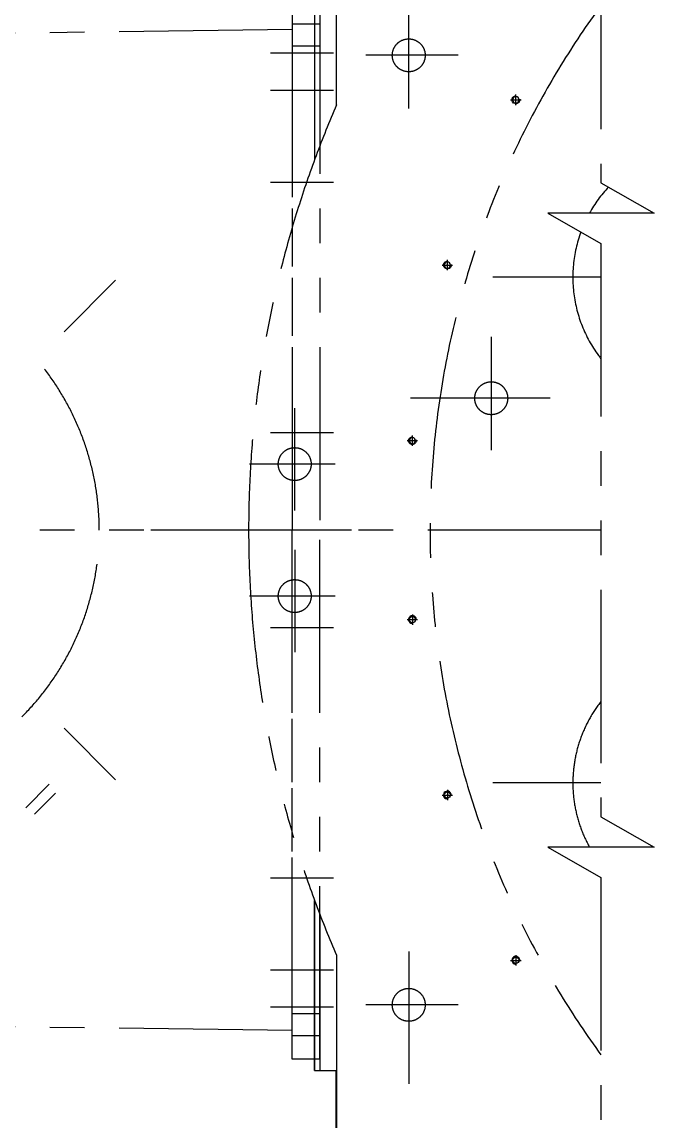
# Model space of a CAD drawing. Header units: millimetres. Extents: x 0 to 23760, y 0 to 16800.
# Drawn here: x 10873 to 12333, y 3840 to 6379 of the extents above; entities that cross this region are included whole.
import ezdxf

# ---------------------------------------------------------------- set-up
doc = ezdxf.new("R2010")
doc.units = ezdxf.units.MM
doc.header["$LTSCALE"] = 400
doc.linetypes.add('G', pattern=[2, 1.25, -0.25, 0.25, -0.25])
doc.linetypes.add('K', pattern=[2.5, 1.25, -0.25, 0.25, -0.25, 0.25, -0.25])
for name, color, linetype in [('01', 7, 'Continuous'), ('02', 1, 'Continuous'), ('05', 4, 'G'), ('07', 6, 'K')]:
    doc.layers.add(name, color=color, linetype=linetype)

# ---------------------------------------------------------------- blocks, each defined once
blk = doc.blocks.new('*U1', base_point=(13144.9, -5432.9))
at = {"layer": '01'}
blk.add_circle((13144.9, -5432.9), 7.2, dxfattribs=at)
at = {"layer": '02'}
blk.add_arc((13144.9, -5432.9), 9, 260, 170, dxfattribs=at)
at = {"layer": '05'}
for p, q in [((13144.9, -5420.9), (13144.9, -5444.9)), ((13156.9, -5432.9), (13132.9, -5432.9))]:
    blk.add_line(p, q, dxfattribs=at)
blk = doc.blocks.new('EWERWE')
at = {"layer": '05', "color": 4, "linetype": 'G', "ltscale": 0.8}
for q in [(-11617.4, 7283.5), (-11617.4, 7273.7)]:
    blk.add_line((-11617.4, 8354), q, dxfattribs=at)
at = {"layer": '07', "color": 6, "linetype": 'K', "ltscale": 0.8}
for p, q in [((-12201.4, 8354), (-12201.4, 8104.3)), ((-11033.4, 8354), (-11033.4, 8104.3)), ((-11921.9, 8236.3), (-11921.9, 7914.2)), ((-12063.5, 8100.5), (-11802, 8100.5)), ((-12714, 8024), (-12714, 7810.6)), ((-10520.8, 8024), (-10520.8, 7810.6)), ((-12590.9, 7909.9), (-12896, 7909.9)), ((-10643.8, 7909.9), (-10338.7, 7909.9)), ((-11617.5, 7777.6), (-11617.5, 5230)), ((-12599.3, 7743), (-13846.4, 7743)), ((-10635.4, 7743), (-9388.4, 7743)), ((-9399.4, 7742.5), (-10369.4, 7742.5)), ((-10369.4, 7692.5), (-10369.4, 7742.5)), ((-10369.4, 7692.5), (-10369.4, 7742.5)), ((-12719.5, 7590.7), (-12719.5, 7735.8)), ((-12633.5, 7590.7), (-12633.5, 7735.8)), ((-12421, 7590.7), (-12421, 7735.8)), ((-11843, 7590.7), (-11843, 7735.8)), ((-11769.8, 7740.2), (-11769.8, 7542)), ((-11465, 7740.2), (-11465, 7542)), ((-11392.5, 7590.7), (-11392.5, 7735.8)), ((-10814.5, 7590.7), (-10814.5, 7735.8)), ((-10601.5, 7590.7), (-10601.5, 7735.8)), ((-10516, 7590.7), (-10516, 7735.8)), ((-12865.4, 7692.5), (-12473, 7692.5)), ((-12840, 7704.7), (-11617.5, 7704.7)), ((-12786, 7704.7), (-12786, 7640.7)), ((-12735, 7704.7), (-12735, 7640.7)), ((-10395, 7704.7), (-11617.5, 7704.7)), ((-10369.4, 7692.5), (-10761.7, 7692.5)), ((-10761.7, 7692.5), (-10369.4, 7692.5)), ((-10729.8, 7704.5), (-10369.4, 7704.5)), ((-10500, 7704.7), (-10500, 7640.7)), ((-10449, 7704.7), (-10449, 7640.7)), ((-10395, 7704.7), (-10395, 7640.7)), ((-11663, 7646.5), (-11899.1, 7646.5)), ((-11571.8, 7646.5), (-11335.6, 7646.5)), ((-12840, 7640.7), (-11617.5, 7640.7)), ((-12786, 7640.7), (-11617.5, 7640.7)), ((-12773.5, 7640.7), (-12754.5, 6186.7)), ((-10461.5, 7640.7), (-11617.5, 7640.7)), ((-10395, 7640.7), (-11617.5, 7640.7)), ((-10461.5, 7640.7), (-10480.5, 6186.7)), ((-12194.5, 7232.7), (-12075.3, 7113.6)), ((-11040.4, 7232.7), (-11159.6, 7113.6)), ((-11010, 7094.1), (-10961, 7045.1)), ((-11030.2, 7078.9), (-10976.2, 7025))]:
    blk.add_line(p, q, dxfattribs=at)
blk.add_lwpolyline([(-16009.9, 8354), (-15347.8, 8354), (-15277.8, 8476.5), (-15277.8, 8231.5), (-15207.8, 8354), (-13883.6, 8354), (-13813.6, 8476.5), (-13813.6, 8231.5), (-13743.6, 8354), (-12419.4, 8354), (-12349.4, 8476.5), (-12349.4, 8231.5), (-12279.4, 8354), (-10955.3, 8354), (-10885.3, 8476.5), (-10885.3, 8231.5), (-10815.3, 8354), (-9491.1, 8354)], dxfattribs=at)
for centre in [(-11921.9, 8100.5), (-12714, 7909.9), (-10520.8, 7909.9), (-11769.8, 7646.5), (-11465, 7646.5)]:
    blk.add_circle(centre, 38, dxfattribs=at)
for centre, radius, start, end in [((-11617.4, 10016.5), 2057.4, 233.9067, 306.0933), ((-12201.4, 8594), 305, 226.9337, 240.9535), ((-12201.4, 8594), 305, 249.9339, 308.1046), ((-11033.4, 8594), 305, 231.8954, 299.0465), ((-11617.4, 10016.5), 2476.5, 246.6397, 270), ((-11617.4, 10016.5), 2476.5, 270, 293.3603), ((-11617.5, 6585), 610, 90, 135), ((-11617.5, 6585), 610, 45, 90)]:
    blk.add_arc(centre, radius, start, end, dxfattribs=at)
at = {"layer": '07', "color": 6, "linetype": 'K', "ltscale": 0.8, "xscale": -1, "rotation": 180}
for p in [(-12611.2, 8157.3), (-12229.4, 7999.1), (-11824, 7918.5)]:
    blk.add_blockref('*U1', p, dxfattribs=at)
at = {"layer": '07', "color": 6, "linetype": 'K', "ltscale": 0.8, "rotation": 180}
for p in [(-10623.6, 8157.3), (-11005.4, 7999.1), (-11410.7, 7918.5)]:
    blk.add_blockref('*U1', p, dxfattribs=at)

msp = doc.modelspace()

# ---------------------------------------------------------------- block references
at = {"layer": '07', "rotation": 270}
msp.add_blockref('EWERWE', (3856.3, -6412), dxfattribs=at)

doc.saveas('drawing.dxf')
